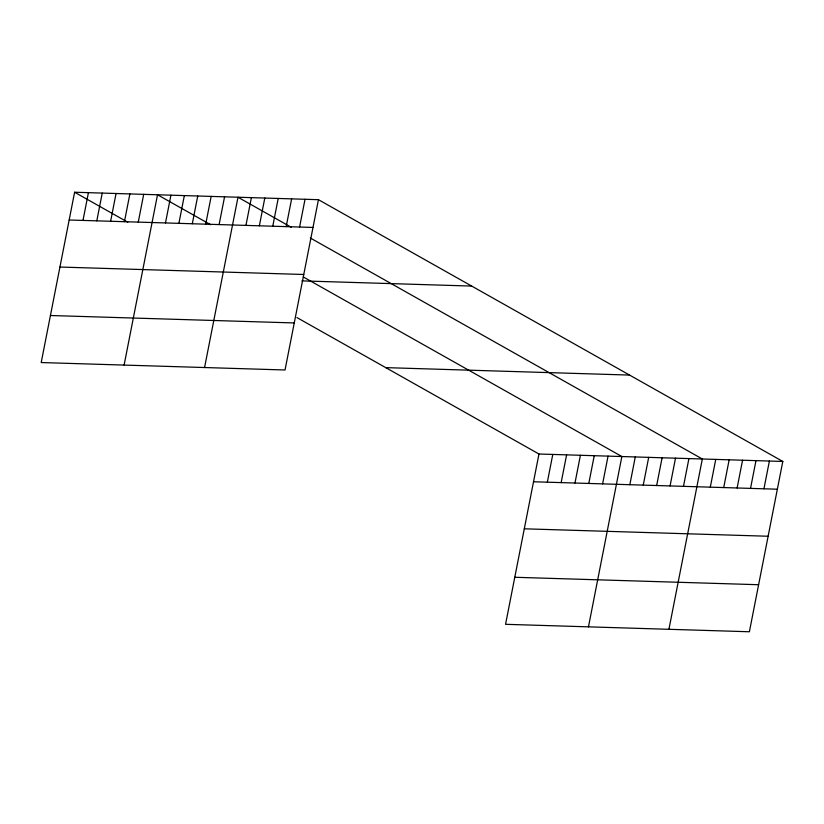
<?xml version="1.0" encoding="UTF-8"?>
<svg xmlns="http://www.w3.org/2000/svg" width="824" height="824" viewBox="0 0 824 824"><rect width="100%" height="100%" fill="white"/><g stroke="black" fill="none" stroke-linecap="round" stroke-linejoin="round"><path stroke-width="1.24" d="M74.613 192.239L41.2 362.55L285.032 369.986L318.445 199.686L74.613 192.239L127.823 222.233M82.987 220.42L88.425 192.662M96.799 220.842L102.248 193.084M110.622 221.265L116.06 193.506M124.434 221.687L129.883 193.928M138.257 222.109L143.695 194.351M124.105 365.073L157.518 194.773L210.728 224.767M165.48 222.933L170.928 195.185M178.89 223.345L184.339 195.597M192.301 223.757L197.75 195.999M205.712 224.169L211.16 196.411M219.122 224.571L224.571 196.823M204.568 367.535L237.982 197.235L291.191 227.228M245.943 225.395L251.392 197.636M259.354 225.807L264.803 198.048M272.765 226.209L278.213 198.46M286.175 226.621L291.624 198.872M299.586 227.033L305.034 199.274M296.918 317.559L538.968 454.014L505.555 624.314L749.387 631.761L782.8 461.45L318.445 199.686M547.342 482.184L552.78 454.436M561.154 482.607L566.603 454.848M574.977 483.029L580.415 455.27M588.789 483.451L594.238 455.693M602.612 483.873L608.05 456.115M588.46 626.848L621.873 456.537L303.304 276.957M629.835 484.708L635.283 456.949M643.245 485.109L648.694 457.361M656.656 485.521L662.105 457.773M670.067 485.933L675.515 458.175M683.477 486.345L688.926 458.587M668.923 629.299L702.336 458.999L310.339 238.023M710.298 487.159L715.747 459.411M723.709 487.571L729.158 459.813M737.12 487.983L742.568 460.225M750.53 488.385L755.979 460.637M763.941 488.797L769.389 461.049M69.165 219.998L312.996 227.445M59.936 267.038L303.768 274.485M301.955 280.891L471.678 286.072M50.429 315.51L294.261 322.946M385.725 367.628L629.567 375.075M538.968 454.014L782.8 461.45M533.519 481.762L777.351 489.209M524.291 528.802L768.123 536.249M514.784 577.274L758.616 584.721"/></g></svg>
